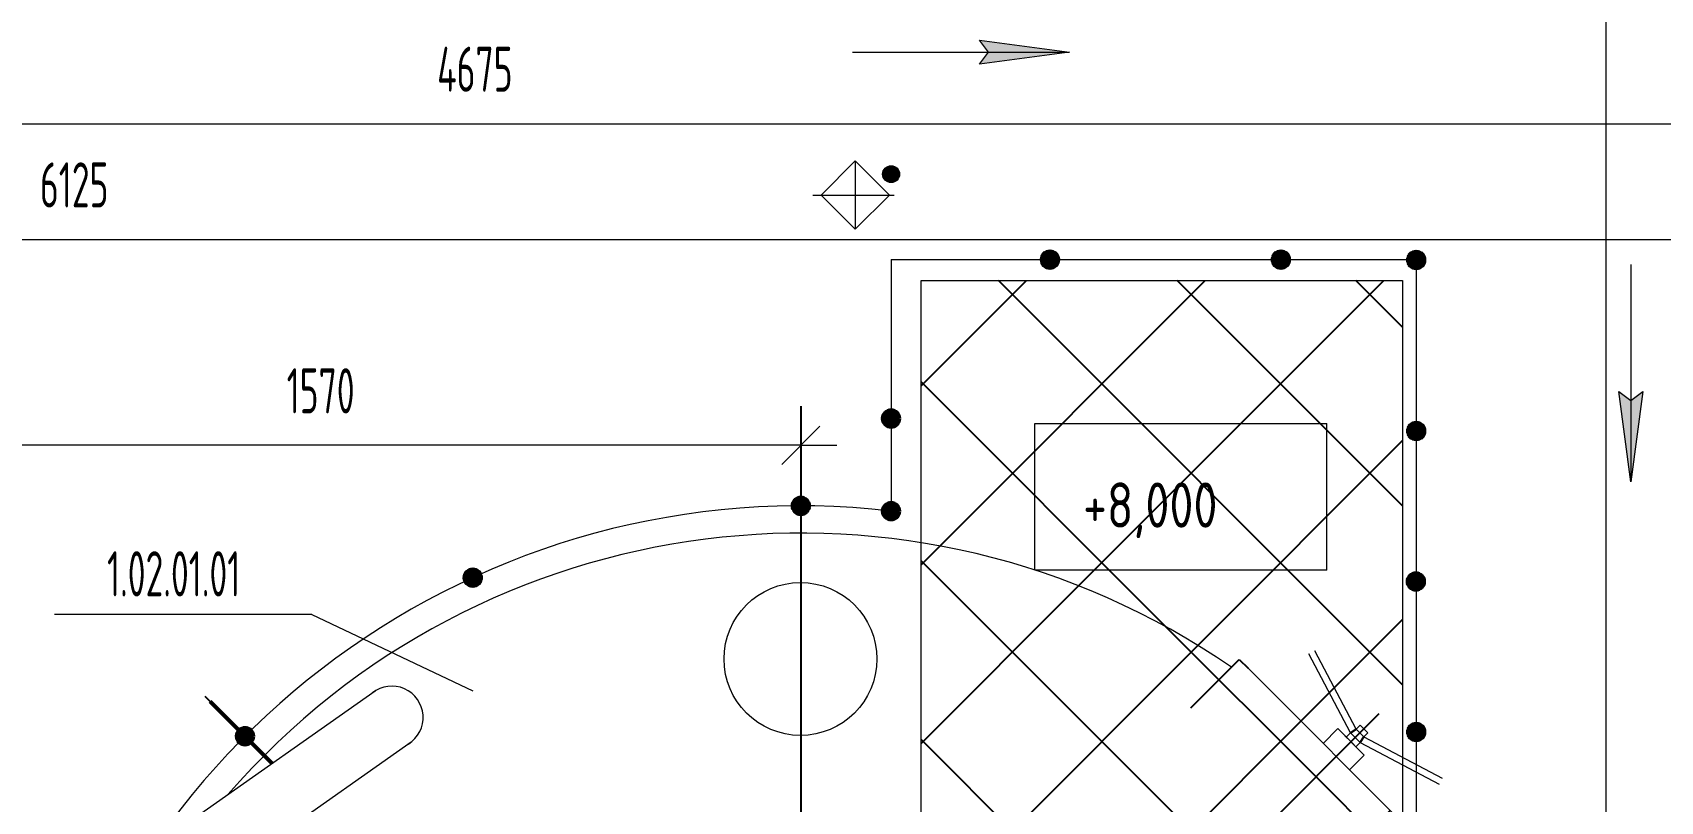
# Model space of a CAD drawing. Header units: millimetres. Extents: x -2281 to 17340, y -2563 to 4166.
# Drawn here: x 564.4 to 654.6, y 966.8 to 1009.4 of the extents above; entities that cross this region are included whole.
import ezdxf

# ---------------------------------------------------------------- set-up
doc = ezdxf.new("R2010")
doc.units = ezdxf.units.MM
for name, pattern in [('K5LT32777', [0]), ('K5LT32786', [0]), ('K5LT32823', [0]), ('K5LT32835', [508, 317.5, -63.5, 63.5, -63.5]), ('K5LT32839', [0]), ('K5LT32840', [50.8, 31.75, -6.35, 6.35, -6.35]), ('K5LT32849', [0]), ('K5LT32850', [180.2, 120, -30, 0.2, -30]), ('K5LT32855', [0]), ('K5LT_THIN', [0]), ('K5LT_THIN_INCLUDED_TO_HATCHING', [0])]:
    doc.linetypes.add(name, pattern=pattern)
doc.layers.add('Системный слой', color=7, linetype='Continuous')
doc.styles.add('KDIMTEXTSTYLE', font='GOST_AU.SHX', dxfattribs={"width": 0.96, "oblique": 15, "height": 5})
doc.styles.add('KTEXTSTYLE', font='GOST_AU.SHX', dxfattribs={"width": 0.96, "height": 5})
doc.dimstyles.new('KDIMSTYLE (0.03)', dxfattribs={"dimtxt": 5, "dimasz": 1, "dimexe": 2, "dimexo": 0, "dimgap": 1, "dimtad": 1, "dimlfac": 30, "dimtxsty": 'KDIMTEXTSTYLE', "dimsah": 1, "dimcen": 0, "dimdle": 1, "dimadec": 0, "dimazin": 0, "dimtfac": 0.667, "dimtmove": 0, "dimatfit": 3, "dimfxl": 1, "dimtvp": 1, "dimtolj": 1, "dimtzin": 0, "dimarcsym": 0})
pattern_1 = [(45, (0, 0), (-4.949747, 4.949747), []), (135, (0, 0), (-4.949747, -4.949747), [])]

# ---------------------------------------------------------------- blocks, each defined once
blk = doc.blocks.new('U880')
at = {"layer": 'Системный слой', "color": 3, "linetype": 'K5LT32849', "lineweight": 18, "true_color": 0x00ff00}
blk.add_circle((642.067, 939.672), 4.233, dxfattribs=at)
blk = doc.blocks.new('U881')
at = {"layer": 'Системный слой', "color": 3, "linetype": 'K5LT32849', "lineweight": 18, "true_color": 0x00ff00}
blk.add_circle((606.975, 974.723), 4.233, dxfattribs=at)
blk = doc.blocks.new('U882')
at = {"layer": 'Системный слой', "color": 3, "linetype": 'K5LT32849', "lineweight": 18, "true_color": 0x00ff00}
blk.add_circle((571.924, 939.63), 4.233, dxfattribs=at)
blk = doc.blocks.new('U883')
at = {"layer": 'Системный слой', "color": 3, "linetype": 'K5LT32849', "lineweight": 18, "true_color": 0x00ff00}
blk.add_circle((607.016, 904.58), 4.233, dxfattribs=at)
blk = doc.blocks.new('U879')
at = {"layer": 'Системный слой'}
for name in ['U881', 'U882', 'U880', 'U883']:
    blk.add_blockref(name, (0, 0), dxfattribs=at)
blk = doc.blocks.new('U915')
at = {"layer": 'Системный слой', "color": 7, "linetype": 'K5LT_THIN', "lineweight": 13}
for p, q in [((619.96, 979.64), (619.96, 987.755)), ((619.96, 987.755), (636.142, 987.755)), ((636.141, 979.64), (636.142, 987.755)), ((636.141, 979.64), (619.96, 979.64))]:
    blk.add_line(p, q, dxfattribs=at)
at = {"layer": 'Системный слой', "color": 7, "insert": (622.627, 984.496), "char_height": 2.5, "attachment_point": 1, "style": 'KTEXTSTYLE'}
blk.add_mtext('\\H3.5;\\W0.965;\\Q15;\\Q0;\\H2.50;+8,000', dxfattribs=at)
blk = doc.blocks.new('U991')
at = {"layer": 'Системный слой', "color": 7, "linetype": 'K5LT_THIN', "lineweight": 13}
for p, q in [((573.135, 965.724), (583.412, 972.954)), ((585.406, 970.119), (575.059, 962.839)), ((556.145, 953.771), (556.145, 953.771)), ((556.145, 949.532), (556.145, 949.532))]:
    blk.add_line(p, q, dxfattribs=at)
blk.add_arc((584.335, 971.484), 1.736, 302.13373, 128.12296, dxfattribs=at)
blk = doc.blocks.new('D190')
at = {"layer": 'Системный слой', "color": 7, "linetype": 'K5LT_THIN', "lineweight": 13}
for p, q in [((554.662, 985.797), (554.662, 988.555)), ((606.995, 988.727), (606.995, 984.555)), ((555.723, 987.616), (553.602, 985.495)), ((605.935, 985.495), (608.056, 987.616)), ((554.662, 986.555), (552.662, 986.555)), ((606.995, 986.555), (554.662, 986.555)), ((606.995, 986.555), (608.995, 986.555))]:
    blk.add_line(p, q, dxfattribs=at)
blk.add_wipeout([(578.514, 987.805), (578.514, 991.373), (582.959, 991.373), (582.959, 987.805)]).dxf.layer = 'Системный слой'
at = {"layer": 'Системный слой', "color": 7, "insert": (578.514, 990.822), "char_height": 2.5, "attachment_point": 1, "style": 'KTEXTSTYLE'}
blk.add_mtext('\\H3.5;\\W0.965;\\Q15;\\Q0;\\W0.715;\\H2.50;1570', dxfattribs=at)
blk = doc.blocks.new('KDIMARROW_03')
at = {"layer": 'Системный слой', "color": 0, "linetype": 'K5LT_THIN', "lineweight": 13}
for p, q in [((-1.061, -1.061), (1.061, 1.061)), ((0, 0), (-1, 0)), ((0, 0), (2, 0))]:
    blk.add_line(p, q, dxfattribs=at)
blk = doc.blocks.new('U1201')
at = {"layer": 'Системный слой'}
blk.add_hatch(color=7, dxfattribs=at).paths.add_polyline_path([(621.887, 1008.323), (616.887, 1008.982), (617.387, 1008.323), (616.887, 1007.665)])
at = {"layer": 'Системный слой', "color": 7, "linetype": 'K5LT_THIN', "lineweight": 13}
for p, q in [((609.859, 1008.323), (621.887, 1008.323)), ((617.387, 1008.323), (616.887, 1008.982)), ((616.887, 1008.982), (621.887, 1008.323)), ((621.887, 1008.323), (616.887, 1007.665)), ((616.887, 1007.665), (617.387, 1008.323))]:
    blk.add_line(p, q, dxfattribs=at)
blk = doc.blocks.new('U1203')
at = {"layer": 'Системный слой'}
blk.add_hatch(color=7, dxfattribs=at).paths.add_polyline_path([(652.972, 984.539), (653.631, 989.539), (652.972, 989.039), (652.314, 989.539)])
at = {"layer": 'Системный слой', "color": 7, "linetype": 'K5LT_THIN', "lineweight": 13}
for p, q in [((652.972, 996.567), (652.972, 984.539)), ((652.972, 984.539), (652.314, 989.539)), ((652.314, 989.539), (652.972, 989.039)), ((652.972, 989.039), (653.631, 989.539)), ((653.631, 989.539), (652.972, 984.539))]:
    blk.add_line(p, q, dxfattribs=at)
blk = doc.blocks.new('D204')
at = {"layer": 'Системный слой', "color": 7, "linetype": 'K5LT_THIN', "lineweight": 13}
for p, q in [((452.495, 1020.185), (452.495, 995.956)), ((656.662, 1004.363), (656.662, 995.956)), ((453.556, 999.016), (451.435, 996.895)), ((655.602, 996.895), (657.723, 999.016)), ((452.495, 997.956), (450.495, 997.956)), ((452.495, 997.956), (656.662, 997.956)), ((656.662, 997.956), (658.662, 997.956))]:
    blk.add_line(p, q, dxfattribs=at)
blk.add_wipeout([(564.847, 998.956), (564.847, 1002.524), (569.292, 1002.524), (569.292, 998.956)]).dxf.layer = 'Системный слой'
at = {"layer": 'Системный слой', "color": 7, "insert": (564.847, 1002.223), "char_height": 2.5, "attachment_point": 1, "style": 'KTEXTSTYLE'}
blk.add_mtext('\\H3.5;\\W0.965;\\Q15;\\Q0;\\W0.715;\\H2.50;6125', dxfattribs=at)
blk = doc.blocks.new('D210')
at = {"layer": 'Системный слой', "color": 7, "linetype": 'K5LT_THIN', "lineweight": 13}
for p, q in [((651.594, 1011.318), (651.594, 1013.318)), ((652.655, 1010.258), (650.534, 1012.379)), ((654.568, 1011.318), (649.594, 1011.318)), ((651.594, 1011.318), (651.594, 216.318)), ((650.534, 217.379), (652.655, 215.258)), ((647.013, 216.318), (653.594, 216.318)), ((651.594, 216.318), (651.594, 214.318))]:
    blk.add_line(p, q, dxfattribs=at)
blk.add_wipeout([(650.594, 841.443), (647.026, 841.443), (647.026, 847.603), (650.594, 847.603)]).dxf.layer = 'Системный слой'
at = {"layer": 'Системный слой', "color": 7, "insert": (647.327, 841.443), "char_height": 2.5, "attachment_point": 1, "rotation": 90, "style": 'KTEXTSTYLE'}
blk.add_mtext('\\H3.5;\\W0.965;\\Q15;\\Q0;\\W0.715;\\H2.50;23850', dxfattribs=at)
blk = doc.blocks.new('U1243')
at = {"layer": 'Системный слой', "color": 7, "linetype": 'K5LT_THIN', "lineweight": 13}
for q in [(565.647, 977.188), (588.822, 972.954)]:
    blk.add_line((579.9, 977.188), q, dxfattribs=at)
at = {"layer": 'Системный слой', "color": 7, "insert": (567.647, 980.688), "char_height": 2.5, "attachment_point": 1, "style": 'KTEXTSTYLE'}
blk.add_mtext('\\H3.5;\\W0.965;\\Q15;\\Q0;\\W0.715;\\H2.50; 1.02.01.01', dxfattribs=at)
blk = doc.blocks.new('D307')
at = {"layer": 'Системный слой', "color": 7, "linetype": 'K5LT_THIN', "lineweight": 13}
for p, q in [((511.528, 1021.985), (511.528, 1002.363)), ((667.328, 1004.219), (667.328, 1006.363)), ((512.589, 1005.424), (510.468, 1003.303)), ((666.267, 1003.303), (668.388, 1005.424)), ((511.528, 1004.363), (509.528, 1004.363)), ((511.528, 1004.363), (667.328, 1004.363)), ((667.328, 1004.363), (669.328, 1004.363))]:
    blk.add_line(p, q, dxfattribs=at)
blk.add_wipeout([(586.848, 1005.613), (586.848, 1009.181), (591.801, 1009.181), (591.801, 1005.613)]).dxf.layer = 'Системный слой'
at = {"layer": 'Системный слой', "color": 7, "insert": (586.848, 1008.631), "char_height": 2.5, "attachment_point": 1, "style": 'KTEXTSTYLE'}
blk.add_mtext('\\H3.5;\\W0.965;\\Q15;\\Q0;\\W0.715;\\H2.50;4675', dxfattribs=at)

msp = doc.modelspace()

# ---------------------------------------------------------------- hatches: boundary and pattern name
at = {"layer": 'Системный слой', "true_color": 0x7d9ec0}
for points in [[(612.46227, 1001.56754), (612.43579, 1001.41258), (612.35937, 1001.27521), (612.24166, 1001.17101), (612.09604, 1001.11181), (611.93902, 1001.10431), (611.78843, 1001.14938), (611.66133, 1001.24189), (611.57217, 1001.37136), (611.53105, 1001.52308), (611.54265, 1001.67985), (611.60564, 1001.82388), (611.71288, 1001.93881), (611.8522, 1002.01162), (611.9956, 1002.0342), (612.15055, 1002.00773), (612.28792, 1001.9313), (612.39212, 1001.8136), (612.45133, 1001.66798)], [(611.9956, 1001.10087), (611.84065, 1001.12734), (611.70328, 1001.20377), (611.59908, 1001.32147), (611.53987, 1001.46709), (611.53237, 1001.62411), (611.57744, 1001.77471), (611.66996, 1001.9018), (611.79942, 1001.99096), (611.95115, 1002.03208), (612.10791, 1002.02048), (612.25194, 1001.95749), (612.36688, 1001.85025), (612.43969, 1001.71093), (612.46227, 1001.56754), (612.43579, 1001.41258), (612.35937, 1001.27521), (612.24166, 1001.17101), (612.09604, 1001.11181)], [(621.26203, 996.8342), (621.23556, 996.67925), (621.15913, 996.54188), (621.04143, 996.43768), (620.89581, 996.37847), (620.73879, 996.37098), (620.58819, 996.41604), (620.4611, 996.50856), (620.37194, 996.63802), (620.33082, 996.78975), (620.34242, 996.94652), (620.40541, 997.09054), (620.51265, 997.20548), (620.65197, 997.27829), (620.79537, 997.30087), (620.95032, 997.27439), (621.08769, 997.19797), (621.19189, 997.08027), (621.25109, 996.93465)], [(634.0572, 996.8342), (634.03072, 996.67925), (633.9543, 996.54188), (633.8366, 996.43768), (633.69098, 996.37847), (633.53396, 996.37098), (633.38336, 996.41604), (633.25627, 996.50856), (633.1671, 996.63802), (633.12599, 996.78975), (633.13758, 996.94652), (633.20057, 997.09054), (633.30781, 997.20548), (633.44713, 997.27829), (633.59053, 997.30087), (633.74548, 997.27439), (633.88285, 997.19797), (633.98705, 997.08027), (634.04626, 996.93465)], [(641.5544, 996.81564), (641.52792, 996.66069), (641.4515, 996.52332), (641.3338, 996.41912), (641.18817, 996.35991), (641.03115, 996.35242), (640.88056, 996.39748), (640.75346, 996.49), (640.6643, 996.61946), (640.62319, 996.77119), (640.63478, 996.92796), (640.69777, 997.07198), (640.80501, 997.18692), (640.94433, 997.25973), (641.08773, 997.28231), (641.24268, 997.25583), (641.38005, 997.17941), (641.48425, 997.06171), (641.54346, 996.91609)], [(611.99537, 987.56754), (611.84041, 987.59401), (611.70304, 987.67044), (611.59884, 987.78814), (611.53964, 987.93376), (611.53214, 988.09078), (611.57721, 988.24138), (611.66972, 988.36847), (611.79919, 988.45763), (611.95091, 988.49875), (612.10768, 988.48715), (612.25171, 988.42416), (612.36664, 988.31692), (612.43945, 988.1776), (612.46203, 988.0342), (612.43556, 987.87925), (612.35913, 987.74188), (612.24143, 987.63768), (612.09581, 987.57847)], [(641.08773, 986.87848), (640.93278, 986.90496), (640.79541, 986.98138), (640.69121, 987.09908), (640.632, 987.2447), (640.62451, 987.40172), (640.66957, 987.55232), (640.76209, 987.67941), (640.89155, 987.76857), (641.04328, 987.80969), (641.20004, 987.7981), (641.34407, 987.7351), (641.45901, 987.62787), (641.53182, 987.48855), (641.5544, 987.34515), (641.52792, 987.19019), (641.4515, 987.05283), (641.3338, 986.94862), (641.18817, 986.88942)], [(607.46203, 983.19806), (607.43556, 983.04311), (607.35913, 982.90574), (607.24143, 982.80154), (607.09581, 982.74233), (606.93879, 982.73484), (606.78819, 982.7799), (606.6611, 982.87242), (606.57194, 983.00188), (606.53082, 983.15361), (606.54242, 983.31038), (606.60541, 983.4544), (606.71265, 983.56934), (606.85197, 983.64215), (606.99537, 983.66473), (607.15032, 983.63825), (607.28769, 983.56183), (607.39189, 983.44413), (607.45109, 983.29851)], [(611.99537, 982.4434), (611.84041, 982.46987), (611.70304, 982.5463), (611.59884, 982.664), (611.53964, 982.80962), (611.53214, 982.96664), (611.57721, 983.11724), (611.66972, 983.24433), (611.79919, 983.33349), (611.95091, 983.37461), (612.10768, 983.36301), (612.25171, 983.30002), (612.36664, 983.19278), (612.43945, 983.05346), (612.46203, 982.91006), (612.43556, 982.75511), (612.35913, 982.61774), (612.24143, 982.51354), (612.09581, 982.45433)], [(589.28832, 979.2245), (589.26184, 979.06955), (589.18541, 978.93218), (589.06771, 978.82798), (588.92209, 978.76877), (588.76507, 978.76127), (588.61447, 978.80634), (588.48738, 978.89885), (588.39822, 979.02832), (588.3571, 979.18004), (588.3687, 979.33681), (588.43169, 979.48084), (588.53893, 979.59578), (588.67825, 979.66859), (588.82165, 979.69117), (588.9766, 979.66469), (589.11397, 979.58826), (589.21817, 979.47056), (589.27738, 979.32494)], [(641.06917, 978.54515), (640.91422, 978.57162), (640.77685, 978.64805), (640.67265, 978.76575), (640.61344, 978.91137), (640.60595, 979.06839), (640.65101, 979.21899), (640.74353, 979.34608), (640.87299, 979.43524), (641.02472, 979.47636), (641.18149, 979.46476), (641.32551, 979.40177), (641.44045, 979.29453), (641.51326, 979.15521), (641.53584, 979.01181), (641.50936, 978.85686), (641.43294, 978.71949), (641.31524, 978.61529), (641.16961, 978.55608)], [(576.66968, 970.44345), (576.64321, 970.2885), (576.56678, 970.15113), (576.44908, 970.04693), (576.30346, 969.98773), (576.14644, 969.98023), (575.99584, 970.0253), (575.86875, 970.11781), (575.77959, 970.24728), (575.73847, 970.399), (575.75007, 970.55577), (575.81306, 970.6998), (575.9203, 970.81473), (576.05962, 970.88754), (576.20302, 970.91012), (576.35797, 970.88365), (576.49534, 970.80722), (576.59954, 970.68952), (576.65875, 970.5439)], [(641.08773, 970.21181), (640.93278, 970.23829), (640.79541, 970.31471), (640.69121, 970.43241), (640.632, 970.57804), (640.62451, 970.73506), (640.66957, 970.88565), (640.76209, 971.01275), (640.89155, 971.10191), (641.04328, 971.14302), (641.20004, 971.13143), (641.34407, 971.06844), (641.45901, 970.9612), (641.53182, 970.82188), (641.5544, 970.67848), (641.52792, 970.52353), (641.4515, 970.38616), (641.3338, 970.28196), (641.18817, 970.22275)]]:
    msp.add_hatch(color=153, dxfattribs=at).paths.add_polyline_path(points)
at = {"layer": 'Системный слой', "true_color": 0x0000ff}
for points in [[(612.46227, 1001.56754), (612.43579, 1001.41258), (612.35937, 1001.27521), (612.24166, 1001.17101), (612.09604, 1001.11181), (611.93902, 1001.10431), (611.78843, 1001.14938), (611.66133, 1001.24189), (611.57217, 1001.37136), (611.53105, 1001.52308), (611.54265, 1001.67985), (611.60564, 1001.82388), (611.71288, 1001.93881), (611.8522, 1002.01162), (611.9956, 1002.0342), (612.15055, 1002.00773), (612.28792, 1001.9313), (612.39212, 1001.8136), (612.45133, 1001.66798)], [(611.9956, 1001.10087), (611.84065, 1001.12734), (611.70328, 1001.20377), (611.59908, 1001.32147), (611.53987, 1001.46709), (611.53237, 1001.62411), (611.57744, 1001.77471), (611.66996, 1001.9018), (611.79942, 1001.99096), (611.95115, 1002.03208), (612.10791, 1002.02048), (612.25194, 1001.95749), (612.36688, 1001.85025), (612.43969, 1001.71093), (612.46227, 1001.56754), (612.43579, 1001.41258), (612.35937, 1001.27521), (612.24166, 1001.17101), (612.09604, 1001.11181)], [(621.26203, 996.8342), (621.23556, 996.67925), (621.15913, 996.54188), (621.04143, 996.43768), (620.89581, 996.37847), (620.73879, 996.37098), (620.58819, 996.41604), (620.4611, 996.50856), (620.37194, 996.63802), (620.33082, 996.78975), (620.34242, 996.94652), (620.40541, 997.09054), (620.51265, 997.20548), (620.65197, 997.27829), (620.79537, 997.30087), (620.95032, 997.27439), (621.08769, 997.19797), (621.19189, 997.08027), (621.25109, 996.93465)], [(634.0572, 996.8342), (634.03072, 996.67925), (633.9543, 996.54188), (633.8366, 996.43768), (633.69098, 996.37847), (633.53396, 996.37098), (633.38336, 996.41604), (633.25627, 996.50856), (633.1671, 996.63802), (633.12599, 996.78975), (633.13758, 996.94652), (633.20057, 997.09054), (633.30781, 997.20548), (633.44713, 997.27829), (633.59053, 997.30087), (633.74548, 997.27439), (633.88285, 997.19797), (633.98705, 997.08027), (634.04626, 996.93465)], [(641.5544, 996.81564), (641.52792, 996.66069), (641.4515, 996.52332), (641.3338, 996.41912), (641.18817, 996.35991), (641.03115, 996.35242), (640.88056, 996.39748), (640.75346, 996.49), (640.6643, 996.61946), (640.62319, 996.77119), (640.63478, 996.92796), (640.69777, 997.07198), (640.80501, 997.18692), (640.94433, 997.25973), (641.08773, 997.28231), (641.24268, 997.25583), (641.38005, 997.17941), (641.48425, 997.06171), (641.54346, 996.91609)], [(611.99537, 987.56754), (611.84041, 987.59401), (611.70304, 987.67044), (611.59884, 987.78814), (611.53964, 987.93376), (611.53214, 988.09078), (611.57721, 988.24138), (611.66972, 988.36847), (611.79919, 988.45763), (611.95091, 988.49875), (612.10768, 988.48715), (612.25171, 988.42416), (612.36664, 988.31692), (612.43945, 988.1776), (612.46203, 988.0342), (612.43556, 987.87925), (612.35913, 987.74188), (612.24143, 987.63768), (612.09581, 987.57847)], [(641.08773, 986.87848), (640.93278, 986.90496), (640.79541, 986.98138), (640.69121, 987.09908), (640.632, 987.2447), (640.62451, 987.40172), (640.66957, 987.55232), (640.76209, 987.67941), (640.89155, 987.76857), (641.04328, 987.80969), (641.20004, 987.7981), (641.34407, 987.7351), (641.45901, 987.62787), (641.53182, 987.48855), (641.5544, 987.34515), (641.52792, 987.19019), (641.4515, 987.05283), (641.3338, 986.94862), (641.18817, 986.88942)], [(607.46203, 983.19806), (607.43556, 983.04311), (607.35913, 982.90574), (607.24143, 982.80154), (607.09581, 982.74233), (606.93879, 982.73484), (606.78819, 982.7799), (606.6611, 982.87242), (606.57194, 983.00188), (606.53082, 983.15361), (606.54242, 983.31038), (606.60541, 983.4544), (606.71265, 983.56934), (606.85197, 983.64215), (606.99537, 983.66473), (607.15032, 983.63825), (607.28769, 983.56183), (607.39189, 983.44413), (607.45109, 983.29851)], [(611.99537, 982.4434), (611.84041, 982.46987), (611.70304, 982.5463), (611.59884, 982.664), (611.53964, 982.80962), (611.53214, 982.96664), (611.57721, 983.11724), (611.66972, 983.24433), (611.79919, 983.33349), (611.95091, 983.37461), (612.10768, 983.36301), (612.25171, 983.30002), (612.36664, 983.19278), (612.43945, 983.05346), (612.46203, 982.91006), (612.43556, 982.75511), (612.35913, 982.61774), (612.24143, 982.51354), (612.09581, 982.45433)], [(589.28832, 979.2245), (589.26184, 979.06955), (589.18541, 978.93218), (589.06771, 978.82798), (588.92209, 978.76877), (588.76507, 978.76127), (588.61447, 978.80634), (588.48738, 978.89885), (588.39822, 979.02832), (588.3571, 979.18004), (588.3687, 979.33681), (588.43169, 979.48084), (588.53893, 979.59578), (588.67825, 979.66859), (588.82165, 979.69117), (588.9766, 979.66469), (589.11397, 979.58826), (589.21817, 979.47056), (589.27738, 979.32494)], [(641.06917, 978.54515), (640.91422, 978.57162), (640.77685, 978.64805), (640.67265, 978.76575), (640.61344, 978.91137), (640.60595, 979.06839), (640.65101, 979.21899), (640.74353, 979.34608), (640.87299, 979.43524), (641.02472, 979.47636), (641.18149, 979.46476), (641.32551, 979.40177), (641.44045, 979.29453), (641.51326, 979.15521), (641.53584, 979.01181), (641.50936, 978.85686), (641.43294, 978.71949), (641.31524, 978.61529), (641.16961, 978.55608)], [(576.66968, 970.44345), (576.64321, 970.2885), (576.56678, 970.15113), (576.44908, 970.04693), (576.30346, 969.98773), (576.14644, 969.98023), (575.99584, 970.0253), (575.86875, 970.11781), (575.77959, 970.24728), (575.73847, 970.399), (575.75007, 970.55577), (575.81306, 970.6998), (575.9203, 970.81473), (576.05962, 970.88754), (576.20302, 970.91012), (576.35797, 970.88365), (576.49534, 970.80722), (576.59954, 970.68952), (576.65875, 970.5439)], [(641.08773, 970.21181), (640.93278, 970.23829), (640.79541, 970.31471), (640.69121, 970.43241), (640.632, 970.57804), (640.62451, 970.73506), (640.66957, 970.88565), (640.76209, 971.01275), (640.89155, 971.10191), (641.04328, 971.14302), (641.20004, 971.13143), (641.34407, 971.06844), (641.45901, 970.9612), (641.53182, 970.82188), (641.5544, 970.67848), (641.52792, 970.52353), (641.4515, 970.38616), (641.3338, 970.28196), (641.18817, 970.22275)]]:
    msp.add_hatch(color=5, dxfattribs=at).paths.add_polyline_path(points)
at = {"layer": 'Системный слой'}
h = msp.add_hatch(dxfattribs=at)
h.set_pattern_fill('', angle=45, style=0, pattern_type=0)
h.set_pattern_definition(pattern_1)
h.paths.add_polyline_path([(637.44061, 970.63441), (637.20794, 970.40174), (636.74326, 970.86642), (635.9278, 970.05096), (631.77012, 974.20864), (631.28098, 974.69777), (630.84925, 974.26604), (629.60142, 975.09356), (628.32492, 975.87612), (627.02136, 976.61272), (625.6924, 977.30243), (624.33971, 977.94438), (622.96502, 978.53776), (621.57008, 979.0818), (620.15664, 979.57581), (618.72651, 980.01918), (617.2815, 980.41134), (615.82343, 980.7518), (614.35417, 981.04011), (613.66203, 981.15721), (613.66203, 995.67848), (640.3287, 995.67848), (640.3287, 969.27563), (638.17902, 970.40809), (638.40586, 970.63494), (637.9792, 971.0616), (637.75235, 970.83476)])
h = msp.add_hatch(dxfattribs=at)
h.set_pattern_fill('', angle=45, style=0, pattern_type=0)
h.set_pattern_definition(pattern_1)
h.paths.add_polyline_path([(613.66203, 981.15721), (613.66203, 946.31777), (636.66151, 969.31725), (631.77012, 974.20864), (631.28098, 974.69777), (630.84925, 974.26604), (629.60142, 975.09356), (628.32492, 975.87612), (627.02136, 976.61272), (625.6924, 977.30243), (624.33971, 977.94438), (622.96502, 978.53776), (621.57008, 979.0818), (620.15664, 979.57581), (618.72651, 980.01918), (617.2815, 980.41134), (615.82343, 980.7518), (614.35417, 981.04011)])
h = msp.add_hatch(dxfattribs=at)
h.set_pattern_fill('', angle=45, style=0, pattern_type=0)
h.set_pattern_definition(pattern_1)
h.paths.add_polyline_path([(637.83351, 939.6511), (613.66203, 939.6511), (613.66203, 932.98444), (636.72079, 909.92568), (637.7605, 911.00311), (638.76119, 912.11688), (639.72158, 913.26557), (640.3287, 914.03685), (640.3287, 926.72501), (637.97866, 927.96302), (638.17902, 928.27476), (640.3287, 927.14229), (640.3287, 935.81187), (639.90723, 936.03087), (639.51294, 936.29571), (639.1508, 936.60305), (638.82537, 936.94902), (638.54075, 937.32926), (638.30051, 937.739), (638.10769, 938.17308), (637.9647, 938.62602), (637.87335, 939.09212), (637.8348, 939.56553)])
h.paths.add_polyline_path([(636.66151, 969.31725), (613.66203, 946.31777), (613.66203, 939.65111), (637.83351, 939.65111), (637.85782, 940.12546), (637.93512, 940.5941), (638.06443, 941.05113), (638.24412, 941.4908), (638.47193, 941.90758), (638.745, 942.29621), (639.05988, 942.65181), (639.41262, 942.96989), (639.79877, 943.24646), (640.21347, 943.47803), (640.3287, 943.53201), (640.3287, 965.65005)])
h.paths.add_polyline_path([(613.66203, 932.98444), (613.66203, 902.34367), (613.72791, 902.32038), (613.7938, 902.29709), (613.85968, 902.27382), (613.92557, 902.25056), (613.99145, 902.22732), (614.05734, 902.2041), (614.12322, 902.18092), (614.18911, 902.15777), (614.255, 902.13467), (614.32089, 902.11161), (614.38678, 902.0886), (614.45268, 902.06565), (614.51858, 902.04276), (614.58448, 902.01993), (614.65038, 901.99718), (614.71628, 901.9745), (614.78219, 901.95191), (614.8481, 901.9294), (614.91402, 901.90699), (614.97993, 901.88467), (615.04585, 901.86245), (615.11178, 901.84034), (615.17771, 901.81834), (615.24364, 901.79646), (615.30958, 901.77469), (615.37552, 901.75306), (615.44147, 901.73155), (615.50742, 901.71018), (615.57337, 901.68894), (615.63933, 901.66786), (615.7053, 901.64692), (615.77127, 901.62613), (615.83725, 901.60551), (615.90323, 901.58504), (615.96922, 901.56475), (616.03522, 901.54462), (616.10122, 901.52467), (616.16723, 901.5049), (616.23324, 901.48532), (616.29926, 901.46592), (616.36529, 901.44672), (616.43132, 901.42771), (616.49737, 901.40891), (616.56341, 901.39031), (616.62947, 901.37192), (616.69554, 901.35375), (616.76161, 901.33579), (616.82769, 901.31805), (616.89378, 901.30054), (616.95987, 901.28325), (617.02598, 901.2662), (617.09209, 901.24938), (617.15821, 901.2328), (617.22434, 901.21647), (617.29048, 901.20038), (617.35662, 901.18454), (617.42278, 901.16896), (617.48895, 901.15363), (617.55512, 901.13856), (617.6213, 901.12375), (617.6875, 901.10921), (617.7537, 901.09494), (617.81991, 901.08094), (617.88613, 901.06721), (617.95237, 901.05376), (618.01861, 901.0406), (618.08486, 901.02771), (618.15112, 901.01511), (618.21739, 901.0028), (618.28367, 900.99077), (618.34997, 900.97904), (618.41627, 900.96761), (618.48258, 900.95647), (618.54891, 900.94563), (618.61524, 900.93509), (618.68159, 900.92486), (618.74795, 900.91493), (618.81431, 900.90531), (618.88069, 900.896), (618.94708, 900.887), (619.01348, 900.87831), (619.07989, 900.86993), (619.14632, 900.86188), (619.21275, 900.85413), (619.2792, 900.84671), (619.34565, 900.8396), (619.41212, 900.83282), (619.4786, 900.82636), (619.54509, 900.82022), (619.61159, 900.8144), (619.67811, 900.80891), (619.74463, 900.80374), (619.81117, 900.7989), (619.87772, 900.79439), (619.94428, 900.7902), (620.01085, 900.78634), (620.07743, 900.78281), (620.14403, 900.77961), (620.21064, 900.77673), (620.27725, 900.77418), (620.34388, 900.77197), (620.41053, 900.77008), (620.47718, 900.76852), (620.54384, 900.76728), (620.61052, 900.76638), (620.67721, 900.7658), (620.74391, 900.76555), (620.81062, 900.76563), (620.87734, 900.76603), (620.94408, 900.76676), (621.01082, 900.76781), (621.07758, 900.76919), (621.14435, 900.77089), (621.21113, 900.77291), (621.27792, 900.77525), (621.34472, 900.77791), (621.41154, 900.78089), (621.47836, 900.78419), (621.5452, 900.7878), (621.61205, 900.79172), (621.6789, 900.79596), (621.74577, 900.80051), (621.81266, 900.80537), (621.87955, 900.81054), (621.94645, 900.81601), (622.01336, 900.82179), (622.08029, 900.82786), (622.14722, 900.83424), (622.21417, 900.84092), (622.28112, 900.84789), (622.34809, 900.85515), (622.41506, 900.8627), (622.48205, 900.87054), (622.54905, 900.87867), (622.61605, 900.88708), (622.68307, 900.89577), (622.7501, 900.90474), (622.81713, 900.91399), (622.88418, 900.9235), (622.95123, 900.93328), (623.0183, 900.94334), (623.08537, 900.95365), (623.15246, 900.96422), (623.21955, 900.97505), (623.28665, 900.98614), (623.35376, 900.99747), (623.42088, 901.00905), (623.48801, 901.02087), (623.55514, 901.03294), (623.62229, 901.04524), (623.63989, 901.0485), (625.00403, 901.66572), (626.34533, 902.33113), (627.66208, 903.04389), (628.95261, 903.80308), (630.21529, 904.60776), (631.44851, 905.45688), (632.65071, 906.34939), (633.82037, 907.28414), (634.956, 908.25995), (636.05615, 909.27559), (636.72079, 909.92568)])
h.paths.add_polyline_path([(640.3287, 914.03685), (639.39539, 912.86604), (638.42098, 911.72921), (637.4067, 910.62781), (636.35385, 909.56322), (635.26375, 908.5368), (634.13778, 907.54985), (632.97739, 906.60363), (631.78404, 905.69933), (630.55923, 904.8381), (629.30454, 904.02103), (628.02154, 903.24917), (626.71188, 902.52348), (625.37719, 901.84489), (624.01919, 901.21427), (623.63989, 901.0485), (623.70704, 901.06109), (623.7742, 901.07391), (623.84137, 901.08696), (623.90855, 901.10022), (623.97574, 901.11371), (624.04293, 901.1274), (624.11013, 901.14131), (624.17734, 901.15541), (624.24456, 901.16972), (624.31178, 901.18423), (624.37901, 901.19893), (624.44625, 901.21381), (624.51349, 901.22889), (624.58074, 901.24414), (624.64799, 901.25956), (624.71526, 901.27516), (624.78252, 901.29092), (624.8498, 901.30685), (624.91707, 901.32293), (624.98436, 901.33917), (625.05165, 901.35555), (625.11894, 901.37208), (625.18624, 901.38875), (625.25355, 901.40555), (625.32085, 901.42248), (625.38817, 901.43954), (625.45549, 901.45671), (625.52281, 901.47401), (625.59013, 901.49141), (625.65746, 901.50892), (625.72479, 901.52653), (625.79213, 901.54423), (625.85947, 901.56203), (625.92681, 901.57991), (625.99416, 901.59787), (626.06151, 901.61591), (626.12886, 901.63402), (626.19621, 901.6522), (626.26356, 901.67044), (626.33092, 901.68873), (626.39828, 901.70707), (626.46564, 901.72546), (626.533, 901.74389), (626.60036, 901.76236), (626.66773, 901.78085), (626.73509, 901.79937), (626.80246, 901.81791), (626.86982, 901.83647), (626.93719, 901.85503), (627.00456, 901.8736), (627.07192, 901.89217), (627.13929, 901.91073), (627.20666, 901.92928), (627.27402, 901.94781), (627.34139, 901.96633), (627.40875, 901.98482), (627.47611, 902.00327), (627.54348, 902.02169), (627.61084, 902.04007), (627.67819, 902.0584), (627.74555, 902.07667), (627.8129, 902.0949), (627.88026, 902.11305), (627.94761, 902.13115), (628.01495, 902.14916), (628.0823, 902.16711), (628.14964, 902.18497), (628.21698, 902.20274), (628.28431, 902.22042), (628.35165, 902.238), (628.41897, 902.25548), (628.4863, 902.27285), (628.55362, 902.29011), (628.62093, 902.30726), (628.68825, 902.32428), (628.75555, 902.34118), (628.82286, 902.35794), (628.89015, 902.37457), (628.95745, 902.39106), (629.02474, 902.40741), (629.09202, 902.4236), (629.1593, 902.43964), (629.22657, 902.45553), (629.29383, 902.47124), (629.36109, 902.48679), (629.42835, 902.50217), (629.49559, 902.51737), (629.56283, 902.5324), (629.63007, 902.54723), (629.6973, 902.56188), (629.76452, 902.57633), (629.83173, 902.59059), (629.89894, 902.60464), (629.96614, 902.61849), (630.03333, 902.63212), (630.10051, 902.64555), (630.16769, 902.65875), (630.23486, 902.67174), (630.30202, 902.6845), (630.36917, 902.69703), (630.43632, 902.70932), (630.50345, 902.72139), (630.57058, 902.73321), (630.6377, 902.74478), (630.70481, 902.75612), (630.77191, 902.7672), (630.839, 902.77802), (630.90609, 902.78859), (630.97316, 902.7989), (631.04022, 902.80895), (631.10728, 902.81873), (631.17433, 902.82825), (631.24136, 902.83749), (631.30839, 902.84645), (631.3754, 902.85514), (631.44241, 902.86355), (631.50941, 902.87167), (631.57639, 902.87951), (631.64337, 902.88706), (631.71034, 902.89432), (631.77729, 902.90129), (631.84424, 902.90796), (631.91117, 902.91433), (631.97809, 902.92041), (632.04501, 902.92618), (632.11191, 902.93165), (632.1788, 902.93681), (632.24568, 902.94167), (632.31255, 902.94621), (632.37941, 902.95045), (632.44626, 902.95437), (632.51309, 902.95798), (632.57992, 902.96127), (632.64673, 902.96425), (632.71354, 902.96691), (632.78033, 902.96925), (632.84711, 902.97126), (632.91388, 902.97296), (632.98063, 902.97433), (633.04738, 902.97538), (633.11411, 902.9761), (633.18084, 902.9765), (633.24755, 902.97658), (633.31425, 902.97632), (633.38094, 902.97574), (633.44761, 902.97483), (633.51428, 902.9736), (633.58093, 902.97203), (633.64757, 902.97014), (633.7142, 902.96792), (633.78082, 902.96537), (633.84743, 902.96249), (633.91402, 902.95928), (633.9806, 902.95575), (634.04717, 902.95189), (634.11373, 902.94769), (634.18028, 902.94318), (634.24682, 902.93833), (634.31335, 902.93316), (634.37986, 902.92767), (634.44636, 902.92185), (634.51285, 902.9157), (634.57933, 902.90924), (634.6458, 902.90245), (634.71226, 902.89534), (634.7787, 902.88791), (634.84514, 902.88017), (634.91156, 902.87211), (634.97797, 902.86373), (635.04437, 902.85503), (635.11076, 902.84603), (635.17714, 902.83671), (635.2435, 902.82709), (635.30986, 902.81716), (635.37621, 902.80692), (635.44254, 902.79638), (635.50887, 902.78554), (635.57518, 902.7744), (635.64148, 902.76296), (635.70778, 902.75123), (635.77406, 902.7392), (635.84033, 902.72688), (635.90659, 902.71428), (635.97284, 902.70139), (636.03908, 902.68822), (636.10532, 902.67477), (636.17154, 902.66104), (636.23775, 902.64704), (636.30395, 902.63276), (636.37015, 902.61822), (636.43633, 902.60341), (636.5025, 902.58833), (636.56867, 902.573), (636.63483, 902.55741), (636.70097, 902.54157), (636.76711, 902.52548), (636.83324, 902.50915), (636.89936, 902.49257), (636.96547, 902.47575), (637.03158, 902.45869), (637.09767, 902.4414), (637.16376, 902.42389), (637.22984, 902.40615), (637.29591, 902.38819), (637.36198, 902.37001), (637.42803, 902.35162), (637.49408, 902.33302), (637.56012, 902.31421), (637.62616, 902.2952), (637.69219, 902.276), (637.75821, 902.2566), (637.82422, 902.23701), (637.89023, 902.21724), (637.95623, 902.19729), (638.02223, 902.17716), (638.08822, 902.15687), (638.1542, 902.1364), (638.22018, 902.11577), (638.28615, 902.09498), (638.35211, 902.07404), (638.41807, 902.05295), (638.48403, 902.03172), (638.54998, 902.01035), (638.61593, 901.98884), (638.68187, 901.9672), (638.74781, 901.94544), (638.81374, 901.92355), (638.87967, 901.90155), (638.94559, 901.87944), (639.01151, 901.85722), (639.07743, 901.8349), (639.14334, 901.81248), (639.20926, 901.78997), (639.27516, 901.76738), (639.34107, 901.7447), (639.40697, 901.72195), (639.47287, 901.69912), (639.53877, 901.67623), (639.60466, 901.65328), (639.67055, 901.63027), (639.73645, 901.60721), (639.80234, 901.5841), (639.86822, 901.56096), (639.93411, 901.53777), (640, 901.51456), (640.06588, 901.49132), (640.13176, 901.46806), (640.19765, 901.44478), (640.26353, 901.42149), (640.3287, 901.39846)])

# ---------------------------------------------------------------- linework, layer by layer
at = {"layer": 'Системный слой', "color": 7, "linetype": 'K5LT_THIN', "lineweight": 13}
for p, q in [((610.01492, 1002.30094), (608.12579, 1000.41181)), ((610.01173, 1002.28928), (610.01173, 998.95595)), ((610.01492, 1002.30094), (610.01492, 998.52269)), ((610.01492, 1002.30094), (611.90404, 1000.41181)), ((611.87279, 1001.56754), (612.1523, 1001.56754)), ((611.9956, 1001.44473), (611.9956, 1001.72424)), ((607.66134, 1000.41181), (612.17324, 1000.41181)), ((610.01492, 998.52269), (608.12579, 1000.41181)), ((608.54825, 1000.41181), (611.48158, 1000.41181)), ((610.01492, 998.52269), (611.90404, 1000.41181)), ((611.99537, 996.8342), (641.08773, 996.8342)), ((611.99537, 996.8342), (611.99537, 982.91006)), ((613.66203, 995.67848), (640.3287, 995.67848)), ((641.08773, 996.34898), (641.08773, 948.2227))]:
    msp.add_line(p, q, dxfattribs=at)
at = {"layer": 'Системный слой', "color": 7, "linetype": 'K5LT_THIN_INCLUDED_TO_HATCHING', "lineweight": 13}
for p, q in [((613.66203, 902.34367), (613.66203, 995.67848)), ((640.3287, 995.67848), (640.3287, 901.39846))]:
    msp.add_line(p, q, dxfattribs=at)
at = {"layer": 'Системный слой', "color": 7, "linetype": 'K5LT32835', "lineweight": 25}
msp.add_line((606.99537, 988.72697), (606.99537, 895.29998), dxfattribs=at)
at = {"layer": 'Системный слой', "color": 3, "linetype": 'K5LT32850', "lineweight": 25, "true_color": 0x00ff00}
for p, q in [((606.99537, 984.94331), (606.99536, 894.3589)), ((639.02179, 971.67753), (574.96894, 907.62468)), ((574.96894, 971.67753), (577.70622, 968.94025))]:
    msp.add_line(p, q, dxfattribs=at)
at = {"layer": 'Системный слой', "color": 7, "linetype": 'K5LT32786', "lineweight": 18}
for p, q in [((606.99536, 899.65111), (606.99537, 979.65111)), ((637.44061, 970.63441), (635.13652, 975.00811)), ((637.75235, 970.83476), (635.46316, 975.18018)), ((631.77012, 974.20864), (641.55289, 964.42586)), ((635.9278, 970.05096), (636.74326, 970.86642)), ((638.21068, 969.399), (636.74326, 970.86642)), ((637.13457, 970.47511), (637.47697, 970.13271)), ((637.20794, 970.40174), (637.44061, 970.63441)), ((637.97866, 970.09635), (637.44061, 970.63441)), ((637.75235, 970.83476), (637.9792, 971.0616)), ((637.75235, 970.83476), (638.17902, 970.40809)), ((638.40586, 970.63494), (637.9792, 971.0616)), ((638.17902, 970.40809), (638.40586, 970.63494)), ((638.17902, 970.40809), (642.52444, 968.1189)), ((637.81937, 969.79031), (637.47697, 970.13271)), ((637.746, 969.86368), (637.97866, 970.09635)), ((637.97866, 970.09635), (642.35237, 967.79226)), ((637.39521, 968.58354), (638.21068, 969.399))]:
    msp.add_line(p, q, dxfattribs=at)
at = {"layer": 'Системный слой', "color": 7, "linetype": 'K5LT32777', "lineweight": 25}
for p, q in [((628.59497, 972.01176), (631.28098, 974.69777)), ((631.28098, 974.69777), (631.77012, 974.20864)), ((637.44061, 970.63441), (637.75235, 970.83476)), ((637.97866, 970.09635), (638.17902, 970.40809))]:
    msp.add_line(p, q, dxfattribs=at)
at = {"layer": 'Системный слой', "color": 7, "linetype": 'K5LT32823', "lineweight": 25}
msp.add_line((577.70621, 968.94024), (573.99703, 972.64942), dxfattribs=at)
at = {"layer": 'Системный слой', "color": 171, "linetype": 'K5LT32839', "lineweight": 50, "true_color": 0x7f7fff}
msp.add_line((577.70621, 968.94024), (574.27612, 972.37033), dxfattribs=at)
at = {"layer": 'Системный слой', "color": 7, "linetype": 'K5LT32840', "lineweight": 13}
msp.add_line((576.82546, 969.82099), (575.17179, 971.47466), dxfattribs=at)
at = {"layer": 'Системный слой', "color": 7, "linetype": 'K5LT_THIN', "lineweight": 13}
msp.add_circle((611.9956, 1001.56754), 0.46667, dxfattribs=at)
msp.add_circle((611.9956, 1001.56754), 0.46667, dxfattribs=at)
at = {"layer": 'Системный слой', "color": 5, "linetype": 'K5LT32855', "lineweight": 50, "true_color": 0x0000ff}
for centre in [(620.79537, 996.8342), (633.59053, 996.8342), (641.08773, 996.81564), (611.99537, 988.0342), (641.08773, 987.34515), (606.99537, 983.19806), (611.99537, 982.91006), (588.82165, 979.2245), (641.06917, 979.01181), (576.20302, 970.44345), (641.08773, 970.67848)]:
    msp.add_circle(centre, 0.46667, dxfattribs=at)
at = {"layer": 'Системный слой', "color": 7, "linetype": 'K5LT_THIN', "lineweight": 13}
msp.add_arc((606.99536, 939.65111), 43.54695, 83.4068371, 254.8732665, dxfattribs=at)
at = {"layer": 'Системный слой', "color": 3, "linetype": 'K5LT32849', "lineweight": 18, "true_color": 0x00ff00}
msp.add_arc((606.99536, 939.65111), 42.0381, 55.4284521, 139.024031, dxfattribs=at)

# ---------------------------------------------------------------- block references
at = {"layer": 'Системный слой'}
for name in ['U1201', 'U1203', 'U915', 'U1243', 'U879', 'U991']:
    msp.add_blockref(name, (0, 0), dxfattribs=at)

# ---------------------------------------------------------------- next in the draw order: dimensions: what is measured, and where the dimension line sits
at = {"layer": 'Системный слой', "color": 7}
for base, p1, p2, picture, middle in [((452.49537, 997.95564), (656.66203, 1004.36333), (452.49537, 1020.18473), 'D204', (567.16203, 997.95564)), ((606.99537, 986.55504), (554.66203, 985.7965), (606.99537, 988.72697), 'D190', (580.8287, 986.55504))]:
    dim = msp.add_linear_dim(base=base, p1=p1, p2=p2, dimstyle='KDIMSTYLE (0.03)', override={"dimexo": 0, "dimpost": '\\H2.5;\\W0.965;\\Q0;<>', "dimblk1": 'KDIMARROW_03', "dimblk2": 'KDIMARROW_03', "dimse1": 0, "dimse2": 0, "dimclrt": 7, "dimtolj": 1}, dxfattribs=at)
    dim.commit()
    dim.dimension.update_dxf_attribs({"geometry": picture, "text_midpoint": middle, "dimtype": 160})

# ---------------------------------------------------------------- next in the draw order: dimensions: what is measured, and where the dimension line sits
dim = msp.add_linear_dim(base=(651.59428, 1011.31806), p1=(647.01339, 216.31806), p2=(654.56806, 1011.31806), angle=90, dimstyle='KDIMSTYLE (0.03)', override={"dimexo": 0, "dimpost": '\\H2.5;\\W0.965;\\Q0;<>', "dimblk1": 'KDIMARROW_03', "dimblk2": 'KDIMARROW_03', "dimse1": 0, "dimse2": 0, "dimclrt": 7, "dimtolj": 1}, dxfattribs=at)
dim.commit()
dim.dimension.update_dxf_attribs({"geometry": 'D210', "text_midpoint": (651.59428, 844.65139), "dimtype": 160})

# ---------------------------------------------------------------- next in the draw order: dimensions: what is measured, and where the dimension line sits
dim = msp.add_linear_dim(base=(511.52847, 1004.36333), p1=(667.32764, 1004.2194), p2=(511.52847, 1021.98473), text='\\H2.5;\\W0.965;\\Q0;\\H2.5;\\W0.965;\\Q0;\\Q0;\\W0.715;4675\\Q0;\\W0.965;', dimstyle='KDIMSTYLE (0.03)', override={"dimexo": 0, "dimblk1": 'KDIMARROW_03', "dimblk2": 'KDIMARROW_03', "dimse1": 0, "dimse2": 0, "dimclrt": 7, "dimtolj": 1}, dxfattribs=at)
dim.commit()
dim.dimension.update_dxf_attribs({"geometry": 'D307', "text_midpoint": (589.42806, 1004.36333), "dimtype": 160})

doc.saveas('drawing.dxf')
